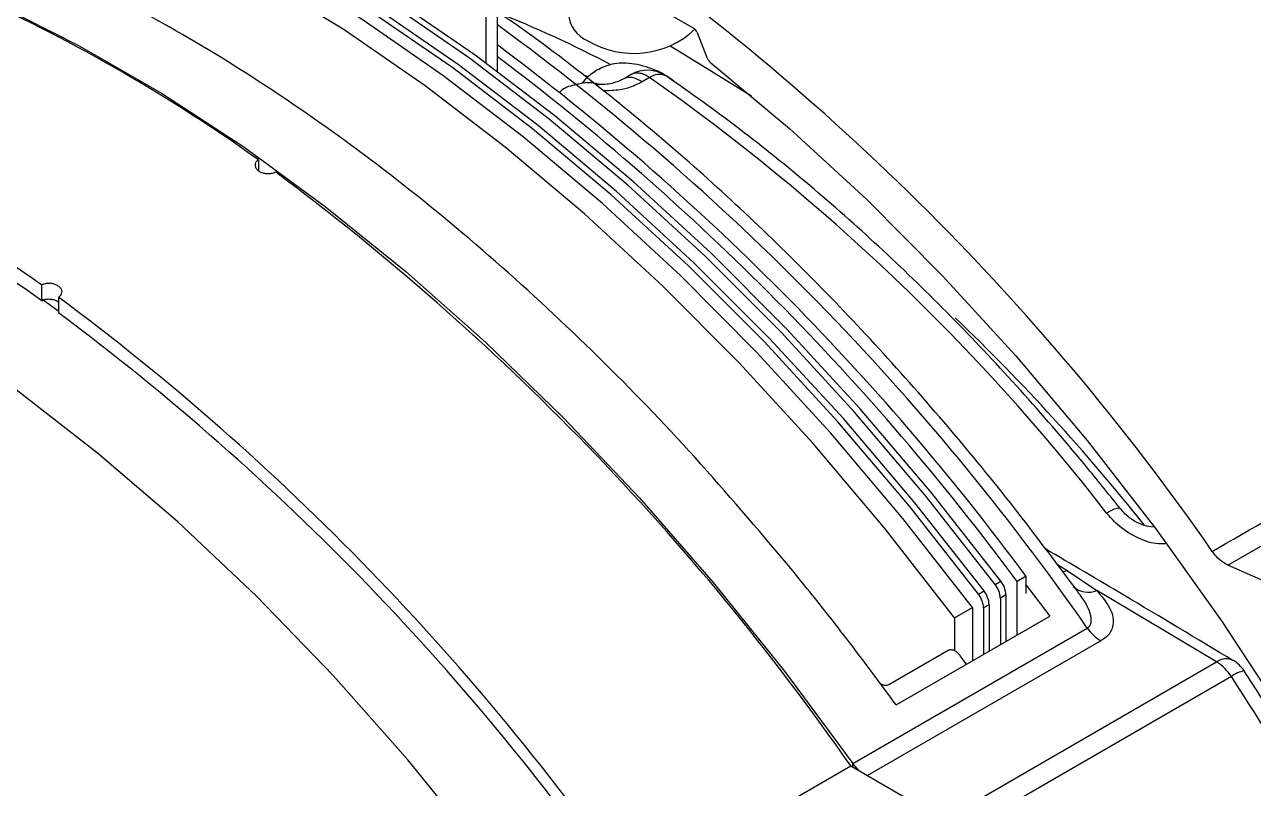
# Model space of a CAD drawing. Extents: x 17.1 to 113.1, y 3.8 to 84.5.
# Drawn here: x 80.611 to 82.935, y 67.526 to 68.97 of the extents above; entities that cross this region are included whole.
import ezdxf

# ---------------------------------------------------------------- set-up
doc = ezdxf.new("R2010")
doc.units = 0
doc.header["$MEASUREMENT"] = 0
doc.layers.add('OBJECT', color=7, linetype='CONTINUOUS')

msp = doc.modelspace()

# ---------------------------------------------------------------- linework, layer by layer
at = {"layer": 'OBJECT'}
for p, q in [((81.6155, 69.114), (81.8769, 68.9631)), ((81.484, 68.8974), (81.484, 68.9963)), ((81.5052, 68.8817), (81.5052, 69.0083)), ((81.883, 68.9555), (81.9013, 68.9083)), ((81.667, 68.8762), (81.6755, 68.872)), ((81.7582, 68.876), (81.7435, 68.8675)), ((81.7928, 68.8702), (81.7789, 68.8621)), ((81.0531, 68.7145), (81.0531, 68.694)), ((80.643, 68.4481), (80.643, 68.4777)), ((80.6431, 68.4515), (80.6738, 68.4298)), ((80.6748, 68.4549), (80.6748, 68.4253)), ((82.5643, 67.949), (82.5827, 67.9379)), ((83.0052, 67.8954), (82.8867, 67.9482)), ((82.5051, 67.9269), (82.4881, 67.9171)), ((82.5051, 67.8945), (82.5051, 67.9269)), ((82.5827, 67.9379), (82.6389, 67.9001)), ((82.4149, 67.8933), (82.4255, 67.8994)), ((82.4467, 67.9116), (82.4572, 67.9177)), ((82.4881, 67.8158), (82.4881, 67.9171)), ((82.5051, 67.9101), (82.5503, 67.8517)), ((82.8655, 67.7649), (82.6389, 67.9001)), ((82.4669, 67.8916), (82.4564, 67.8855)), ((82.4564, 67.8855), (82.4564, 67.7975)), ((82.4669, 67.8916), (82.4669, 67.8035)), ((82.3695, 67.8486), (82.4034, 67.8682)), ((82.4034, 67.8682), (82.4034, 67.7669)), ((82.4352, 67.8732), (82.4246, 67.8672)), ((82.4246, 67.8672), (82.4246, 67.7791)), ((82.4352, 67.8732), (82.4352, 67.7852)), ((82.2592, 67.6836), (82.5503, 67.8517)), ((82.3695, 67.8486), (82.3695, 67.7861)), ((82.1771, 67.5727), (82.6209, 67.8289)), ((82.6465, 67.8047), (82.2052, 67.5499)), ((82.3579, 67.7865), (82.2452, 67.7216)), ((82.3491, 67.4668), (82.8655, 67.7649)), ((82.8934, 67.7372), (82.3871, 67.4449)), ((81.7632, 67.3316), (82.1733, 67.5683)), ((82.1733, 67.5683), (82.4019, 67.4364)), ((82.1885, 67.5596), (82.1771, 67.5727)), ((82.1773, 67.566), (82.1771, 67.5727))]:
    msp.add_line(p, q, dxfattribs=at)
at = {"layer": 'OBJECT', "flags": 128}
for points in [[(82.4572, 67.9177), (82.3267, 68.0841), (82.1913, 68.2435), (82.0518, 68.3952), (81.9086, 68.5385), (81.7623, 68.6729), (81.6136, 68.7978), (81.463, 68.9128), (81.3112, 69.0173), (81.1588, 69.1109), (81.0063, 69.1933), (80.8545, 69.2641), (80.7039, 69.323), (80.5552, 69.3698), (80.4089, 69.4042), (80.2657, 69.4262), (80.1262, 69.4357), (79.9908, 69.4326), (79.8603, 69.4169)], [(82.4149, 67.8933), (82.2844, 68.0597), (82.1491, 68.2191), (82.0095, 68.3707), (81.8663, 68.5141), (81.7201, 68.6485), (81.5713, 68.7734), (81.4207, 68.8884), (81.2689, 68.9929), (81.1165, 69.0865), (80.964, 69.1689), (80.8122, 69.2397), (80.6616, 69.2986), (80.5129, 69.3454), (80.3666, 69.3798), (80.2234, 69.4018), (80.0839, 69.4113), (79.9486, 69.4082), (79.818, 69.3925)], [(82.4255, 67.8994), (82.2949, 68.0658), (82.1596, 68.2252), (82.02, 68.3768), (81.8768, 68.5201), (81.7306, 68.6546), (81.5819, 68.7795), (81.4313, 68.8944), (81.2795, 68.999), (81.127, 69.0926), (80.9746, 69.175), (80.8227, 69.2458), (80.6722, 69.3047), (80.5234, 69.3514), (80.3772, 69.3859), (80.234, 69.4079), (80.0944, 69.4174), (79.9591, 69.4143), (79.8285, 69.3986)], [(82.4467, 67.9116), (82.3161, 68.078), (82.1808, 68.2374), (82.0413, 68.3891), (81.8981, 68.5324), (81.7518, 68.6668), (81.6031, 68.7917), (81.4525, 68.9067), (81.3007, 69.0112), (81.1482, 69.1048), (80.9958, 69.1872), (80.8439, 69.258), (80.6934, 69.3169), (80.5446, 69.3637), (80.3984, 69.3981), (80.2552, 69.4202), (80.1156, 69.4296), (79.9803, 69.4265), (79.8497, 69.4108)], [(82.4034, 67.8682), (82.2721, 68.0365), (82.1359, 68.1977), (81.9954, 68.351), (81.8512, 68.496), (81.7038, 68.6319), (81.5539, 68.7581), (81.4021, 68.8743), (81.249, 68.9798), (81.0953, 69.0743), (80.9415, 69.1573), (80.7884, 69.2285), (80.6366, 69.2877), (80.4867, 69.3345), (80.3393, 69.3687), (80.1951, 69.3904), (80.0546, 69.3992), (79.9184, 69.3953), (79.7871, 69.3785)], [(82.3695, 67.8486), (82.2382, 68.0169), (82.102, 68.1781), (81.9615, 68.3314), (81.8172, 68.4764), (81.6699, 68.6123), (81.52, 68.7385), (81.3681, 68.8547), (81.215, 68.9602), (81.0613, 69.0547), (80.9076, 69.1377), (80.7545, 69.2089), (80.6027, 69.2681), (80.4528, 69.3149), (80.3054, 69.3492), (80.1611, 69.3708), (80.0206, 69.3796), (79.8845, 69.3757), (79.7532, 69.3589)], [(79.4067, 69.172), (79.5361, 69.1973), (79.6709, 69.2095), (79.8104, 69.2085), (79.9542, 69.1943), (80.1015, 69.1671), (80.2519, 69.1269), (80.4045, 69.0739), (80.5588, 69.0083), (80.7141, 68.9304), (80.8698, 68.8405), (81.0251, 68.7391), (81.1794, 68.6265), (81.332, 68.5033), (81.4824, 68.37), (81.6297, 68.2271), (81.7735, 68.0752), (81.913, 67.9151), (82.0478, 67.7473), (82.1771, 67.5727)], [(81.8318, 68.9302), (81.8445, 68.9229), (81.9854, 68.8355)], [(81.9086, 68.8982), (82.0573, 68.7738), (82.2036, 68.6396), (82.3466, 68.4961), (82.4859, 68.3439), (82.6207, 68.1838), (82.7505, 68.0164), (82.8746, 67.8425), (82.9926, 67.6629), (83.104, 67.4783), (83.2082, 67.2896), (83.3047, 67.0976), (83.3932, 66.9031), (83.4733, 66.7071), (83.5445, 66.5103), (83.6067, 66.3136), (83.6594, 66.1179), (83.7026, 65.9242), (83.7359, 65.7331)], [(81.6019, 67.2385), (81.4714, 67.4129), (81.3354, 67.58), (81.1945, 67.739), (81.0492, 67.8891), (80.9004, 68.0297), (80.7488, 68.16), (80.5949, 68.2796), (80.4396, 68.3877), (80.2835, 68.484), (80.1274, 68.5679), (79.9721, 68.6391), (79.8182, 68.6972), (79.6666, 68.742), (79.5178, 68.7732), (79.3725, 68.7907), (79.2316, 68.7945), (79.0956, 68.7844), (78.9651, 68.7606)], [(82.6836, 68.0544), (82.6835, 68.0546), (82.6812, 68.0556), (82.6772, 68.0553), (82.6718, 68.0536), (82.6651, 68.0507), (82.6574, 68.0465)], [(82.5746, 67.9351), (82.5747, 67.9352), (82.5827, 67.9379)]]:
    msp.add_lwpolyline(points, dxfattribs=at)
at = {"layer": 'OBJECT'}
for centre, radius, start, end in [((78.9986, 65.2935), 4.6983, 34.7871, 55.8859), ((79.2145, 66.1461), 3.1586, 54.4029, 65.6025), ((80.7508, 67.0632), 2.0717, 62.111, 68.7011), ((78.6638, 65.0752), 4.8209, 34.8332, 53.8858), ((81.6987, 68.9949), 0.0595, 183.7967, 247.5236), ((81.7628, 69.0851), 0.1692, 239.0946, 313.2183), ((78.6014, 65.0431), 4.8533, 36.4543, 53.2505), ((78.576, 65.0262), 4.8643, 36.463, 52.9736), ((81.7888, 68.8221), 0.062, 55.6557, 119.9851), ((81.8108, 68.8467), 0.0295, 63.9183, 127.5069), ((79.4957, 65.5933), 4.0019, 37.809, 54.9693), ((78.8044, 65.9093), 3.1586, 54.4029, 65.6025), ((78.8215, 65.9093), 3.1246, 54.3418, 65.6636), ((78.1864, 64.7946), 4.8569, 34.8267, 53.3589), ((77.7762, 64.5578), 4.8569, 34.8267, 53.3589), ((77.7977, 64.5659), 4.8138, 34.7093, 53.2964), ((79.6475, 65.5712), 3.9382, 38.5227, 46.2445), ((82.3896, 67.8712), 0.0456, 2.528, 38.0842), ((82.4108, 67.8835), 0.0456, 2.528, 38.0842), ((82.4213, 67.8896), 0.0456, 2.528, 38.0842), ((82.6226, 67.9393), 0.0425, 228.4028, 292.5518), ((82.379, 67.8651), 0.0456, 2.528, 38.0842), ((82.6904, 67.8766), 0.0843, 214.4455, 238.555), ((82.8836, 67.7393), 0.0314, 64.1698, 125.2257), ((82.82, 67.6912), 0.0866, 32.0495, 58.3288), ((82.8655, 67.7143), 0.062, 33.1153, 59.1512), ((82.9293, 67.6908), 0.0586, 101.6606, 127.6785), ((77.81, 64.4219), 6.069, 26.94753, 33.11138)]:
    msp.add_arc(centre, radius, start, end, dxfattribs=at)
msp.add_ellipse((81.8769, 68.9549), major_axis=(-0.005, 0.00866), ratio=0.577456, start_param=4.450948, end_param=5.497929, dxfattribs=at)
for points, knots in [([(82.0554, 67.9475), (81.997, 68.0164), (81.8803, 68.1542), (81.6946, 68.3461), (81.502, 68.5254), (81.3049, 68.6877), (81.1069, 68.8309), (80.9075, 68.9559), (80.7061, 69.0625), (80.5067, 69.1481), (80.3124, 69.2122), (80.1228, 69.2551), (79.9364, 69.2785), (79.817, 69.2756), (79.7574, 69.2741)], [0, 0, 0, 0, 0.082347, 0.164694, 0.249433, 0.334172, 0.416519, 0.498866, 0.583605, 0.668344, 0.750089, 0.831834, 0.915917, 1, 1, 1, 1]), ([(82.5885, 67.9172), (82.5513, 67.9668), (82.4737, 68.0702), (82.35, 68.2199), (82.2194, 68.3674), (82.085, 68.5075), (81.9474, 68.6398), (81.8072, 68.7641), (81.6647, 68.8787), (81.5638, 68.9553), (81.5104, 68.9907), (81.5052, 68.9941)], [0, 0, 0, 0, 0.114883, 0.239354, 0.363847, 0.488369, 0.612923, 0.737513, 0.862142, 0.986814, 1, 1, 1, 1]), ([(81.9013, 68.9083), (81.9016, 68.9078), (81.902, 68.9067), (81.9028, 68.9052), (81.9037, 68.9037), (81.9047, 68.9023), (81.9057, 68.9009), (81.907, 68.8995), (81.908, 68.8987), (81.9086, 68.8982)], [0, 0, 0, 0, 0.13456, 0.269123, 0.403684, 0.538244, 0.672803, 0.807366, 1, 1, 1, 1]), ([(81.8424, 68.8604), (81.8404, 68.862), (81.8246, 68.8757), (81.7919, 68.8902), (81.75, 68.8996), (81.7143, 68.8953), (81.687, 68.8811), (81.6712, 68.8686), (81.666, 68.8597), (81.6658, 68.8594)], [0, 0, 0, 0, 0.031482, 0.258567, 0.476795, 0.669507, 0.836498, 0.995594, 1, 1, 1, 1]), ([(81.7928, 68.8702), (81.7899, 68.872), (81.7839, 68.8757), (81.775, 68.8785), (81.7669, 68.8789), (81.7611, 68.8778), (81.7585, 68.876), (81.758, 68.8755)], [0, 0, 0, 0, 0.233259, 0.466517, 0.699776, 0.933034, 1, 1, 1, 1]), ([(81.6999, 68.8569), (81.6947, 68.8582), (81.677, 68.8625), (81.652, 68.8566), (81.6301, 68.851), (81.6232, 68.8426), (81.6225, 68.8419)], [0, 0, 0, 0, 0.177198, 0.60128, 0.963214, 1, 1, 1, 1]), ([(81.7439, 68.8677), (81.7358, 68.864), (81.7203, 68.8569), (81.7002, 68.8567), (81.6906, 68.8567)], [0, 0, 0, 0, 0.517766, 1, 1, 1, 1]), ([(81.7789, 68.8621), (81.7727, 68.859), (81.7602, 68.8527), (81.7354, 68.8456), (81.716, 68.8452), (81.7049, 68.845)], [0, 0, 0, 0, 0.300435, 0.601444, 1, 1, 1, 1]), ([(81.7789, 68.8621), (81.7731, 68.8653), (81.7642, 68.8703), (81.7533, 68.8708), (81.7472, 68.8698), (81.7444, 68.8678), (81.7438, 68.8673)], [0, 0, 0, 0, 0.440478, 0.679121, 0.923306, 1, 1, 1, 1]), ([(82.6836, 68.0544), (82.6632, 68.08), (82.604, 68.1539), (82.5026, 68.2714), (82.3786, 68.4042), (82.2512, 68.5293), (82.1211, 68.6463), (81.991, 68.7526), (81.8915, 68.8266), (81.8364, 68.8646), (81.8238, 68.8733)], [0, 0, 0, 0, 0.077973, 0.225923, 0.373927, 0.521976, 0.670078, 0.818238, 0.958668, 1, 1, 1, 1]), ([(81.0531, 68.7145), (81.052, 68.7137), (81.0492, 68.7118), (81.0467, 68.7079), (81.0463, 68.703), (81.0484, 68.6981), (81.0529, 68.6937), (81.0592, 68.6904), (81.0667, 68.6885), (81.0744, 68.6883), (81.0807, 68.6896), (81.0838, 68.6911), (81.0849, 68.6917)], [0, 0, 0, 0, 0.073488, 0.179791, 0.286364, 0.393529, 0.501387, 0.609763, 0.718227, 0.826267, 0.933534, 1, 1, 1, 1]), ([(82.8572, 67.974), (82.931, 68.0166), (83.0786, 68.1018), (83.2988, 68.2288), (83.5271, 68.3604), (83.7542, 68.4912), (83.9716, 68.6163), (84.1068, 68.6941), (84.17, 68.7305)], [0, 0, 0, 0, 0.166677, 0.333344, 0.500001, 0.687097, 0.853763, 1, 1, 1, 1]), ([(82.8867, 67.9482), (83.1076, 68.0758), (83.5496, 68.331), (83.9822, 68.5808), (84.1985, 68.7056)], [0, 0, 0, 0, 0.499998, 1, 1, 1, 1]), ([(80.6748, 68.4549), (80.6764, 68.4561), (80.6796, 68.4584), (80.6817, 68.4631), (80.6813, 68.4681), (80.6784, 68.4729), (80.6732, 68.477), (80.6665, 68.4799), (80.6588, 68.4812), (80.6512, 68.4808), (80.646, 68.4793), (80.6436, 68.478), (80.643, 68.4777)], [0, 0, 0, 0, 0.106362, 0.212713, 0.319455, 0.426997, 0.535233, 0.643751, 0.752038, 0.859722, 0.966709, 1, 1, 1, 1]), ([(80.643, 68.4481), (80.6443, 68.4488), (80.6475, 68.4504), (80.654, 68.4516), (80.6616, 68.4513), (80.669, 68.4495), (80.6729, 68.4471), (80.6748, 68.446)], [0, 0, 0, 0, 0.14692, 0.359433, 0.572501, 0.786775, 1, 1, 1, 1]), ([(82.7689, 67.9882), (82.763, 67.9881), (82.7445, 67.9878), (82.712, 68.0004), (82.6797, 68.0212), (82.664, 68.0391), (82.6574, 68.0465)], [0, 0, 0, 0, 0.148313, 0.460126, 0.776518, 1, 1, 1, 1]), ([(82.7452, 68.0201), (82.7399, 68.0207), (82.729, 68.022), (82.7098, 68.0308), (82.6937, 68.0424), (82.6868, 68.0513), (82.6842, 68.0547)], [0, 0, 0, 0, 0.259542, 0.541892, 0.824558, 1, 1, 1, 1]), ([(82.8969, 67.7673), (82.828, 67.8088), (82.7101, 67.8796), (82.591, 67.9497), (82.5415, 67.9789)], [0, 0, 0, 0, 0.584553, 1, 1, 1, 1]), ([(82.8867, 67.9482), (82.8839, 67.9496), (82.8765, 67.9535), (82.8661, 67.9625), (82.8596, 67.9709), (82.8572, 67.974)], [0, 0, 0, 0, 0.263886, 0.723096, 1, 1, 1, 1]), ([(82.2592, 67.6836), (82.2447, 67.7034), (82.2158, 67.7429), (82.1717, 67.8012), (82.1185, 67.8698), (82.0793, 67.918), (82.0554, 67.9475)], [0, 0, 0, 0, 0.218765, 0.43753, 0.656295, 1, 1, 1, 1]), ([(82.6033, 67.8973), (82.6015, 67.8998), (82.5967, 67.9066), (82.5917, 67.9131), (82.5885, 67.9172)], [0, 0, 0, 0, 0.375757, 1, 1, 1, 1]), ([(82.6389, 67.9001), (82.6515, 67.885), (82.6691, 67.864), (82.6709, 67.8343), (82.6636, 67.8167), (82.6514, 67.8081), (82.6465, 67.8047)], [0, 0, 0, 0, 0.484963, 0.675899, 0.868393, 1, 1, 1, 1]), ([(82.6209, 67.8289), (82.6226, 67.8302), (82.6264, 67.8331), (82.629, 67.8413), (82.627, 67.8595), (82.6169, 67.8792), (82.6058, 67.8934), (82.6029, 67.897)], [0, 0, 0, 0, 0.08228, 0.184661, 0.358551, 0.835914, 1, 1, 1, 1]), ([(82.3794, 67.7782), (82.3777, 67.7801), (82.3745, 67.7838), (82.3685, 67.787), (82.3632, 67.788), (82.3598, 67.7874), (82.3583, 67.7866), (82.3579, 67.7865)], [0, 0, 0, 0, 0.29148, 0.560989, 0.754894, 0.949735, 1, 1, 1, 1]), ([(82.3922, 67.7604), (82.3906, 67.7627), (82.3868, 67.7679), (82.3825, 67.7738), (82.3799, 67.7774), (82.3794, 67.7782)], [0, 0, 0, 0, 0.387387, 0.872424, 1, 1, 1, 1]), ([(83.2416, 67.1874), (83.2248, 67.22), (83.1762, 67.3142), (83.0907, 67.468), (82.9985, 67.6222), (82.9392, 67.7144), (82.9174, 67.7482)], [0, 0, 0, 0, 0.169694, 0.491691, 0.81372, 1, 1, 1, 1]), ([(82.2452, 67.7216), (82.244, 67.7211), (82.2417, 67.7201), (82.2374, 67.7204), (82.233, 67.7218), (82.2304, 67.7236), (82.2291, 67.7245)], [0, 0, 0, 0, 0.241817, 0.48296, 0.74107, 1, 1, 1, 1])]:
    msp.add_open_spline(points, degree=3, knots=knots, dxfattribs=at)

doc.saveas('drawing.dxf')
